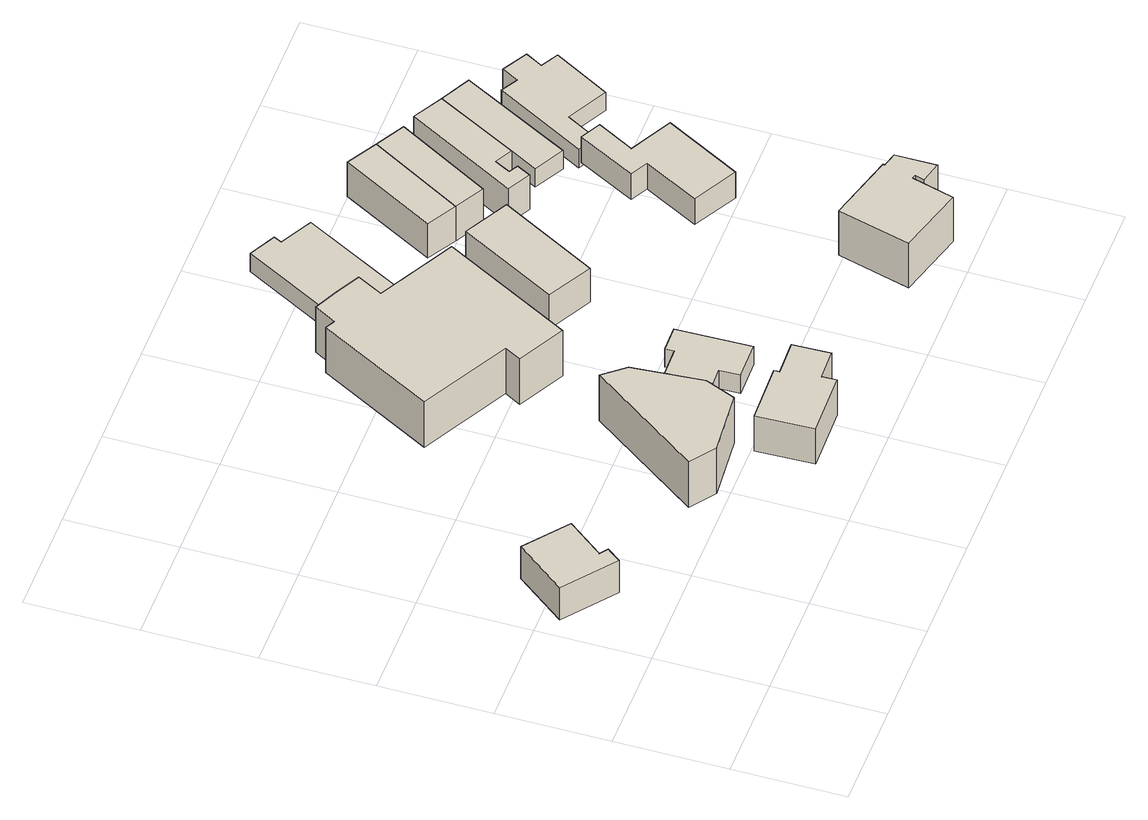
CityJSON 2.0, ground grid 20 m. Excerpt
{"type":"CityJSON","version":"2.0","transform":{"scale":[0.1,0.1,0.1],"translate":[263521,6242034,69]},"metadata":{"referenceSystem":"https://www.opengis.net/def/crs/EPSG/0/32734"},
"CityObjects":{
"building1":{"type":"Building","attributes":{"address":"3 Perth Road Walmer Estate Cape Town","building":"house","building:levels":"1","footprint":{"type":"Polygon"},"plus_code":"CFXFX5XP+XFV","ground_height":75.12,"building_height":4.1,"roof_height":79.22},"geometry":[{"type":"Solid","lod":"1","boundaries":[[[[0,1,2,3]],[[1,4,5,2]],[[4,6,7,5]],[[6,8,9,7]],[[8,10,11,9]],[[10,0,3,11]],[[3,2,5,7,9,11]],[[10,8,6,4,1,0]]]]}]},
"building2":{"type":"Building","attributes":{"address":"1 Worcester Close Walmer Estate Cape Town","building":"house","building:levels":"2","footprint":{"type":"Polygon"},"plus_code":"CHX3XXXQ+X5W","ground_height":78.89,"building_height":6.9,"roof_height":85.79},"geometry":[{"type":"Solid","lod":"1","boundaries":[[[[12,13,14,15]],[[13,16,17,14]],[[16,18,19,17]],[[18,20,21,19]],[[20,22,23,21]],[[22,12,15,23]],[[15,14,17,19,21,23]],[[22,20,18,16,13,12]]]]}]},
"building3":{"type":"Building","attributes":{"address":"4 Marsden Road Walmer Estate Cape Town","building":"house","building:levels":"1","footprint":{"type":"Polygon"},"plus_code":"CHXGXPX2+X3W","ground_height":82.67,"building_height":4.1,"roof_height":86.77},"geometry":[{"type":"Solid","lod":"1","boundaries":[[[[24,25,26,27]],[[25,28,29,26]],[[28,30,31,29]],[[30,32,33,31]],[[32,34,35,33]],[[34,36,37,35]],[[36,38,39,37]],[[38,24,27,39]],[[27,26,29,31,33,35,37,39]],[[38,36,34,32,30,28,25,24]]]]}]},
"building4":{"type":"Building","attributes":{"address":"32 Worcester Road Walmer Estate Cape Town","building":"house","building:levels":"1","footprint":{"type":"Polygon"},"plus_code":"CHXQXCX5+XFV","ground_height":78.89,"building_height":4.1,"roof_height":82.99},"geometry":[{"type":"Solid","lod":"1","boundaries":[[[[40,41,42,43]],[[41,44,45,42]],[[44,46,47,45]],[[46,48,49,47]],[[48,50,51,49]],[[50,52,53,51]],[[52,54,55,53]],[[54,40,43,55]],[[43,42,45,47,49,51,53,55]],[[54,52,50,48,46,44,41,40]]]]}]},
"building5":{"type":"Building","attributes":{"address":"44 Chester Road Walmer Estate Cape Town","building":"mosque","building:levels":"2","footprint":{"type":"Polygon"},"plus_code":"CHXJXVXH+XFX","ground_height":72.29,"building_height":6.9,"roof_height":79.19},"geometry":[{"type":"Solid","lod":"1","boundaries":[[[[56,57,58,59,60,61]],[[57,62,63,59,58]],[[62,64,65,63]],[[64,66,67,65]],[[66,68,69,67]],[[68,70,71,69]],[[70,72,73,71]],[[72,74,75,73]],[[74,76,77,75]],[[76,78,79,80,77]],[[78,81,82,83,80,79]],[[81,84,85,83,82]],[[84,56,61,60,85]],[[60,59,63,65,67,69,71,73,75,77,80,83,85]],[[84,81,78,76,74,72,70,68,66,64,62,57,56]]]]}]},
"building6":{"type":"Building","attributes":{"address":"31 Worcester Road Cape Town","building":"house","building:levels":"1","footprint":{"type":"Polygon"},"plus_code":"CJXHX8X9+XFR","ground_height":77.53,"building_height":4.1,"roof_height":81.63},"geometry":[{"type":"Solid","lod":"1","boundaries":[[[[86,87,88,89]],[[87,90,91,88]],[[90,92,93,91]],[[92,86,89,93]],[[89,88,91,93]],[[92,90,87,86]]]]}]},
"building7":{"type":"Building","attributes":{"address":"44 Chester Road Walmer Estate Cape Town","building":"house","building:levels":"1","footprint":{"type":"Polygon"},"plus_code":"CJX6XJX3+XFW","ground_height":69.03,"building_height":4.1,"roof_height":73.13},"geometry":[{"type":"Solid","lod":"1","boundaries":[[[[57,56,61,58]],[[56,94,95,61]],[[94,81,82,95]],[[81,78,79,82]],[[78,96,97,79]],[[96,98,99,97]],[[98,100,101,99]],[[100,102,103,101]],[[102,57,58,103]],[[58,61,95,82,79,97,99,101,103]],[[102,100,98,96,78,81,94,56,57]]]]}]},
"building8":{"type":"Building","attributes":{"address":"34 Worcester Road Walmer Estate Cape Town","building":"house","building:levels":"1","footprint":{"type":"Polygon"},"plus_code":"CMXMX8XG+X9W","ground_height":86.9,"building_height":4.1,"roof_height":91},"geometry":[{"type":"Solid","lod":"1","boundaries":[[[[104,105,106,107]],[[105,108,109,106]],[[108,110,111,109]],[[110,112,113,111]],[[112,114,115,113]],[[114,116,117,115]],[[116,118,119,117]],[[118,120,121,119]],[[120,122,123,121]],[[122,104,107,123]],[[107,106,109,111,113,115,117,119,121,123]],[[122,120,118,116,114,112,110,108,105,104]]]]}]},
"building9":{"type":"Building","attributes":{"address":"46 Chester Road Walmer Estate Cape Town","building":"house","building:levels":"1","footprint":{"type":"Polygon"},"plus_code":"CMX4XGX7+XJW","ground_height":73.97,"building_height":4.1,"roof_height":78.07},"geometry":[{"type":"Solid","lod":"1","boundaries":[[[[124,125,126,127]],[[125,128,129,126]],[[128,130,131,129]],[[130,124,127,131]],[[127,126,129,131]],[[130,128,125,124]]]]}]},
"building10":{"type":"Building","attributes":{"address":"33 Worcester Road Cape Town","building":"house","building:levels":"1","footprint":{"type":"Polygon"},"plus_code":"CMXRXWX7+X8X","ground_height":79.22,"building_height":4.1,"roof_height":83.32},"geometry":[{"type":"Solid","lod":"1","boundaries":[[[[132,133,134,135]],[[133,136,137,134]],[[136,138,139,137]],[[138,140,141,139]],[[140,142,143,141]],[[142,144,145,143]],[[144,146,147,145]],[[146,132,135,147]],[[135,134,137,139,141,143,145,147]],[[146,144,142,140,138,136,133,132]]]]}]},
"building11":{"type":"Building","attributes":{"address":"48 Chester Road Walmer Estate Cape Town","building":"house","building:levels":"1","footprint":{"type":"Polygon"},"plus_code":"CMX9XQX4+X4W","ground_height":73.97,"building_height":4.1,"roof_height":78.07},"geometry":[{"type":"Solid","lod":"1","boundaries":[[[[125,124,127,126]],[[124,148,149,127]],[[148,150,151,149]],[[150,125,126,151]],[[126,127,149,151]],[[150,148,124,125]]]]}]},
"building12":{"type":"Building","attributes":{"address":"50 Chester Road Walmer Estate Cape Town","building":"house","building:levels":"1","footprint":{"type":"Polygon"},"plus_code":"CMXPXRXG+X4V","ground_height":75.44,"building_height":4.1,"roof_height":79.54},"geometry":[{"type":"Solid","lod":"1","boundaries":[[[[152,153,154,155]],[[153,156,157,154]],[[156,158,159,157]],[[158,160,161,159]],[[160,162,163,161]],[[162,164,165,163]],[[164,166,167,165]],[[166,152,155,167]],[[155,154,157,159,161,163,165,167]],[[166,164,162,160,158,156,153,152]]]]}]},
"building13":{"type":"Building","attributes":{"address":"52 Chester Road Walmer Estate Cape Town","building":"house","building:levels":"1","footprint":{"type":"Polygon"},"plus_code":"CPX2XHXQ+X7W","ground_height":75.44,"building_height":4.1,"roof_height":79.54},"geometry":[{"type":"Solid","lod":"1","boundaries":[[[[168,169,155,154]],[[169,170,171,155]],[[170,172,173,171]],[[172,174,175,173]],[[174,168,154,175]],[[154,155,171,173,175]],[[174,172,170,169,168]]]]}]},
"building14":{"type":"Building","attributes":{"address":"54 Chester Road Walmer Estate Cape Town","building":"house","building:levels":"1","footprint":{"type":"Polygon"},"plus_code":"CPXCXHX4+XRX","ground_height":75.44,"building_height":4.1,"roof_height":79.54},"geometry":[{"type":"Solid","lod":"1","boundaries":[[[[176,177,178,179]],[[177,180,181,178]],[[180,182,183,181]],[[182,184,185,183]],[[184,186,187,185]],[[186,188,189,187]],[[188,190,191,189]],[[190,192,193,191]],[[192,194,195,193]],[[194,176,179,195]],[[179,178,181,183,185,187,189,191,193,195]],[[194,192,190,188,186,184,182,180,177,176]]]]}]}
},
"vertices":[
[9,359,30],[99,289,30],[99,289,102],[9,359,102],[118,314,30],[118,314,102],[104,324,30],[104,324,102],[155,389,30],[155,389,102],[79,449,30],[79,449,102],
[428,433,65],[285,233,65],[285,233,168],[428,433,168],[330,201,65],[330,201,168],[448,211,65],[448,211,168],[471,266,65],[471,266,168],[460,394,65],[460,394,168],
[409,164,99],[412,60,99],[412,60,178],[409,164,178],[530,63,99],[530,63,178],[529,89,99],[529,89,178],[585,91,99],[585,91,178],[583,159,99],[583,159,178],[518,157,99],[518,157,178],[518,167,99],[518,167,178],
[493,344,99],[495,262,99],[495,262,140],[493,344,140],[526,263,99],[526,263,140],[527,226,99],[527,226,140],[596,227,99],[596,227,140],[593,362,99],[593,362,140],[545,361,99],[545,361,140],[545,345,99],[545,345,140],
[581,892,0],[538,915,0],[538,915,41],[538,915,102],[581,892,102],[581,892,41],[494,936,0],[494,936,102],[472,897,0],[472,897,102],[455,906,0],[455,906,102],[343,701,0],[343,701,102],[501,616,0],[501,616,102],[485,587,0],[485,587,102],[569,542,0],[569,542,102],[695,773,0],[695,773,102],[620,813,0],[620,813,41],[620,813,102],[583,833,0],[583,833,41],[583,833,102],[557,847,0],[557,847,102],
[791,712,50],[712,755,50],[712,755,126],[791,712,126],[616,581,50],[616,581,126],[695,538,50],[695,538,126],
[607,878,0],[607,878,41],[734,1025,0],[734,1025,41],[676,1056,0],[676,1056,41],[683,1070,0],[683,1070,41],[635,1095,0],[635,1095,41],
[945,6,120],[966,82,120],[966,82,220],[945,6,220],[973,80,120],[973,80,220],[968,63,120],[968,63,220],[1007,53,120],[1007,53,220],[1007,127,120],[1007,127,220],[980,134,120],[980,134,220],[981,137,120],[981,137,220],[857,171,120],[857,171,220],[822,40,120],[822,40,220],
[794,799,14],[889,966,14],[889,966,91],[794,799,91],[835,997,14],[835,997,91],[742,829,14],[742,829,91],
[962,381,85],[1036,517,85],[1036,517,143],[962,381,143],[960,557,85],[960,557,143],[996,623,85],[996,623,143],[960,642,85],[960,642,143],[905,539,85],[905,539,143],[936,522,85],[936,522,143],[883,424,85],[883,424,143],
[846,770,14],[846,770,91],[941,937,14],[941,937,91],
[930,750,27],[1008,895,27],[1008,895,105],[930,750,105],[955,925,27],[955,925,105],[846,728,27],[846,728,105],[887,705,27],[887,705,105],[900,730,27],[900,730,105],[884,739,27],[884,739,105],[899,767,27],[899,767,105],
[1008,895,64],[930,750,64],[903,701,64],[903,701,105],[957,672,64],[957,672,105],[1062,867,64],[1062,867,105],
[1105,649,64],[1162,750,64],[1162,750,105],[1105,649,105],[1131,767,64],[1131,767,105],[1148,798,64],[1148,798,105],[1103,823,64],[1103,823,105],[1087,793,64],[1087,793,105],[1057,810,64],[1057,810,105],[967,649,64],[967,649,105],[1001,630,64],[1001,630,105],[1033,688,64],[1033,688,105]
]}
